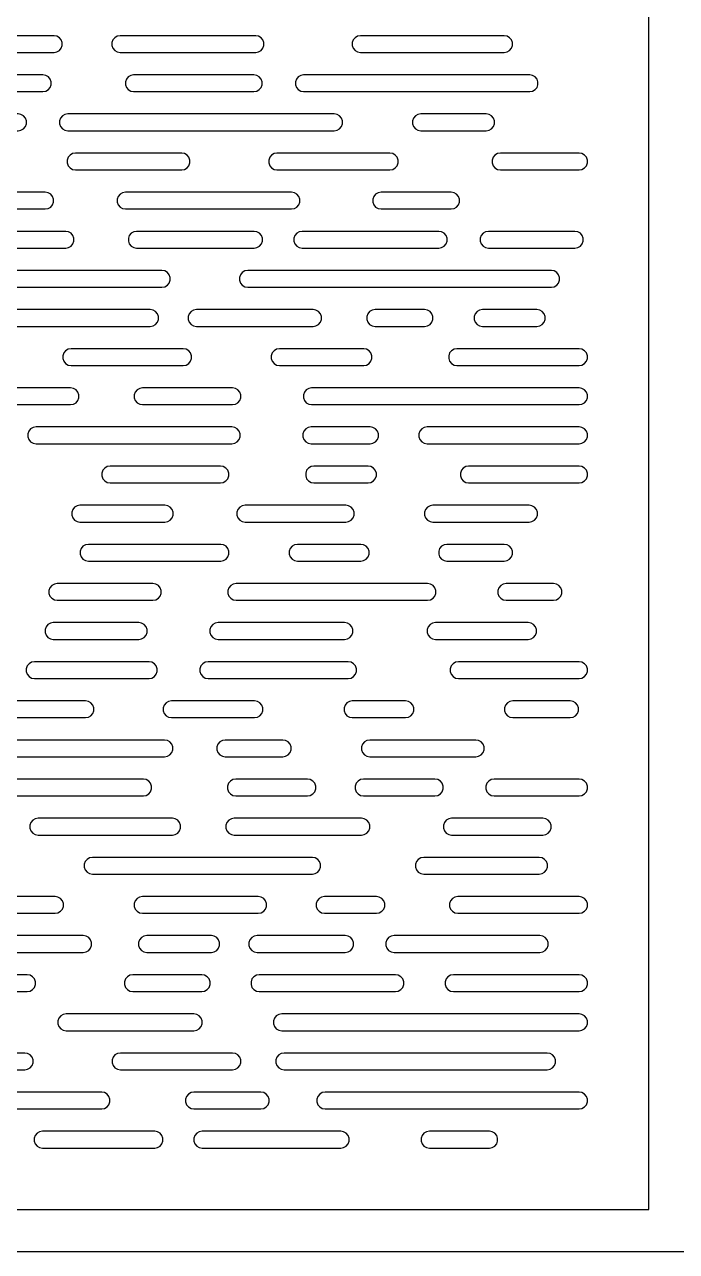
# Model space of a CAD drawing. Header units: millimetres. Extents: x 0 to 1525, y 0 to 1525.
# Drawn here: x 845.6 to 1078.8, y 0 to 439 of the extents above; entities that cross this region are included whole.
import ezdxf

# ---------------------------------------------------------------- set-up
doc = ezdxf.new("R2010")
doc.units = ezdxf.units.MM
doc.layers.add('CUT_INSIDE', color=5, linetype='Continuous')
doc.layers.add('CUT_OUTSIDE', color=1, linetype='Continuous')

msp = doc.modelspace()

# ---------------------------------------------------------------- linework, layer by layer
at = {"layer": 'CUT_INSIDE'}
for points in [[(856.16, 435), (829.55, 435), (828.52, 434.82), (827.62, 434.3), (826.95, 433.5), (826.6, 432.52), (826.6, 431.48), (826.95, 430.5), (827.62, 429.7), (828.52, 429.18), (829.55, 429), (856.16, 429), (857.18, 429.18), (858.08, 429.7), (858.75, 430.5), (859.11, 431.48), (859.11, 432.52), (858.75, 433.5), (858.08, 434.3), (857.18, 434.82), (856.16, 435)], [(928.3, 435), (879.78, 435), (878.75, 434.82), (877.85, 434.3), (877.18, 433.5), (876.82, 432.52), (876.82, 431.48), (877.18, 430.5), (877.85, 429.7), (878.75, 429.18), (879.78, 429), (928.3, 429), (929.33, 429.18), (930.23, 429.7), (930.9, 430.5), (931.26, 431.48), (931.26, 432.52), (930.9, 433.5), (930.23, 434.3), (929.33, 434.82), (928.3, 435)], [(1017.22, 435), (965.78, 435), (964.75, 434.82), (963.85, 434.3), (963.18, 433.5), (962.82, 432.52), (962.82, 431.48), (963.18, 430.5), (963.85, 429.7), (964.75, 429.18), (965.78, 429), (1017.22, 429), (1018.25, 429.18), (1019.15, 429.7), (1019.82, 430.5), (1020.18, 431.48), (1020.18, 432.52), (1019.82, 433.5), (1019.15, 434.3), (1018.25, 434.82), (1017.22, 435)], [(852.19, 421), (819.32, 421), (818.29, 420.82), (817.39, 420.3), (816.72, 419.5), (816.36, 418.52), (816.36, 417.48), (816.72, 416.5), (817.39, 415.7), (818.29, 415.18), (819.32, 415), (852.19, 415), (853.22, 415.18), (854.12, 415.7), (854.79, 416.5), (855.14, 417.48), (855.14, 418.52), (854.79, 419.5), (854.12, 420.3), (853.22, 420.82), (852.19, 421)], [(927.63, 421), (884.64, 421), (883.61, 420.82), (882.71, 420.3), (882.04, 419.5), (881.68, 418.52), (881.68, 417.48), (882.04, 416.5), (882.71, 415.7), (883.61, 415.18), (884.64, 415), (927.63, 415), (928.65, 415.18), (929.55, 415.7), (930.22, 416.5), (930.58, 417.48), (930.58, 418.52), (930.22, 419.5), (929.55, 420.3), (928.65, 420.82), (927.63, 421)], [(1026.34, 421), (945.45, 421), (944.43, 420.82), (943.52, 420.3), (942.85, 419.5), (942.5, 418.52), (942.5, 417.48), (942.85, 416.5), (943.52, 415.7), (944.43, 415.18), (945.45, 415), (1026.34, 415), (1027.36, 415.18), (1028.27, 415.7), (1028.94, 416.5), (1029.29, 417.48), (1029.29, 418.52), (1028.94, 419.5), (1028.27, 420.3), (1027.36, 420.82), (1026.34, 421)], [(843.3, 407), (798.12, 407), (797.09, 406.82), (796.19, 406.3), (795.52, 405.5), (795.17, 404.52), (795.17, 403.48), (795.52, 402.5), (796.19, 401.7), (797.09, 401.18), (798.12, 401), (843.3, 401), (844.33, 401.18), (845.23, 401.7), (845.9, 402.5), (846.26, 403.48), (846.26, 404.52), (845.9, 405.5), (845.23, 406.3), (844.33, 406.82), (843.3, 407)], [(956.39, 407), (861.09, 407), (860.06, 406.82), (859.16, 406.3), (858.49, 405.5), (858.13, 404.52), (858.13, 403.48), (858.49, 402.5), (859.16, 401.7), (860.06, 401.18), (861.09, 401), (956.39, 401), (957.41, 401.18), (958.31, 401.7), (958.98, 402.5), (959.34, 403.48), (959.34, 404.52), (958.98, 405.5), (958.31, 406.3), (957.41, 406.82), (956.39, 407)], [(1010.77, 407), (987.35, 407), (986.33, 406.82), (985.43, 406.3), (984.76, 405.5), (984.4, 404.52), (984.4, 403.48), (984.76, 402.5), (985.43, 401.7), (986.33, 401.18), (987.35, 401), (1010.77, 401), (1011.8, 401.18), (1012.7, 401.7), (1013.37, 402.5), (1013.73, 403.48), (1013.73, 404.52), (1013.37, 405.5), (1012.7, 406.3), (1011.8, 406.82), (1010.77, 407)], [(901.83, 393), (863.8, 393), (862.78, 392.82), (861.87, 392.3), (861.2, 391.5), (860.85, 390.52), (860.85, 389.48), (861.2, 388.5), (861.87, 387.7), (862.78, 387.18), (863.8, 387), (901.83, 387), (902.86, 387.18), (903.76, 387.7), (904.43, 388.5), (904.79, 389.48), (904.79, 390.52), (904.43, 391.5), (903.76, 392.3), (902.86, 392.82), (901.83, 393)], [(976.31, 393), (935.91, 393), (934.89, 392.82), (933.99, 392.3), (933.32, 391.5), (932.96, 390.52), (932.96, 389.48), (933.32, 388.5), (933.99, 387.7), (934.89, 387.18), (935.91, 387), (976.31, 387), (977.34, 387.18), (978.24, 387.7), (978.91, 388.5), (979.27, 389.48), (979.27, 390.52), (978.91, 391.5), (978.24, 392.3), (977.34, 392.82), (976.31, 393)], [(1044, 393), (1015.83, 393), (1014.8, 392.82), (1013.9, 392.3), (1013.23, 391.5), (1012.87, 390.52), (1012.87, 389.48), (1013.23, 388.5), (1013.9, 387.7), (1014.8, 387.18), (1015.83, 387), (1044, 387), (1045.03, 387.18), (1045.93, 387.7), (1046.6, 388.5), (1046.95, 389.48), (1046.95, 390.52), (1046.6, 391.5), (1045.93, 392.3), (1045.03, 392.82), (1044, 393)], [(853.03, 379), (831.93, 379), (830.9, 378.82), (830, 378.3), (829.33, 377.5), (828.97, 376.52), (828.97, 375.48), (829.33, 374.5), (830, 373.7), (830.9, 373.18), (831.93, 373), (853.03, 373), (854.05, 373.18), (854.96, 373.7), (855.63, 374.5), (855.98, 375.48), (855.98, 376.52), (855.63, 377.5), (854.96, 378.3), (854.05, 378.82), (853.03, 379)], [(941.1, 379), (881.7, 379), (880.68, 378.82), (879.77, 378.3), (879.1, 377.5), (878.75, 376.52), (878.75, 375.48), (879.1, 374.5), (879.77, 373.7), (880.68, 373.18), (881.7, 373), (941.1, 373), (942.13, 373.18), (943.03, 373.7), (943.7, 374.5), (944.06, 375.48), (944.06, 376.52), (943.7, 377.5), (943.03, 378.3), (942.13, 378.82), (941.1, 379)], [(998.25, 379), (973.13, 379), (972.11, 378.82), (971.2, 378.3), (970.53, 377.5), (970.18, 376.52), (970.18, 375.48), (970.53, 374.5), (971.2, 373.7), (972.11, 373.18), (973.13, 373), (998.25, 373), (999.28, 373.18), (1000.18, 373.7), (1000.85, 374.5), (1001.21, 375.48), (1001.21, 376.52), (1000.85, 377.5), (1000.18, 378.3), (999.28, 378.82), (998.25, 379)], [(860.33, 365), (770.38, 365), (769.35, 364.82), (768.45, 364.3), (767.78, 363.5), (767.42, 362.52), (767.42, 361.48), (767.78, 360.5), (768.45, 359.7), (769.35, 359.18), (770.38, 359), (860.33, 359), (861.36, 359.18), (862.26, 359.7), (862.93, 360.5), (863.29, 361.48), (863.29, 362.52), (862.93, 363.5), (862.26, 364.3), (861.36, 364.82), (860.33, 365)], [(927.73, 365), (885.69, 365), (884.67, 364.82), (883.76, 364.3), (883.09, 363.5), (882.74, 362.52), (882.74, 361.48), (883.09, 360.5), (883.76, 359.7), (884.67, 359.18), (885.69, 359), (927.73, 359), (928.76, 359.18), (929.66, 359.7), (930.33, 360.5), (930.69, 361.48), (930.69, 362.52), (930.33, 363.5), (929.66, 364.3), (928.76, 364.82), (927.73, 365)], [(993.81, 365), (944.94, 365), (943.91, 364.82), (943.01, 364.3), (942.34, 363.5), (941.98, 362.52), (941.98, 361.48), (942.34, 360.5), (943.01, 359.7), (943.91, 359.18), (944.94, 359), (993.81, 359), (994.83, 359.18), (995.73, 359.7), (996.4, 360.5), (996.76, 361.48), (996.76, 362.52), (996.4, 363.5), (995.73, 364.3), (994.83, 364.82), (993.81, 365)], [(1042.52, 365), (1011.57, 365), (1010.54, 364.82), (1009.64, 364.3), (1008.97, 363.5), (1008.62, 362.52), (1008.62, 361.48), (1008.97, 360.5), (1009.64, 359.7), (1010.54, 359.18), (1011.57, 359), (1042.52, 359), (1043.54, 359.18), (1044.45, 359.7), (1045.11, 360.5), (1045.47, 361.48), (1045.47, 362.52), (1045.11, 363.5), (1044.45, 364.3), (1043.54, 364.82), (1042.52, 365)], [(894.77, 351), (830.21, 351), (829.19, 350.82), (828.28, 350.3), (827.61, 349.5), (827.26, 348.52), (827.26, 347.48), (827.61, 346.5), (828.28, 345.7), (829.19, 345.18), (830.21, 345), (894.77, 345), (895.8, 345.18), (896.7, 345.7), (897.37, 346.5), (897.73, 347.48), (897.73, 348.52), (897.37, 349.5), (896.7, 350.3), (895.8, 350.82), (894.77, 351)], [(1034.08, 351), (925.44, 351), (924.42, 350.82), (923.51, 350.3), (922.84, 349.5), (922.49, 348.52), (922.49, 347.48), (922.84, 346.5), (923.51, 345.7), (924.42, 345.18), (925.44, 345), (1034.08, 345), (1035.1, 345.18), (1036.01, 345.7), (1036.68, 346.5), (1037.03, 347.48), (1037.03, 348.52), (1036.68, 349.5), (1036.01, 350.3), (1035.1, 350.82), (1034.08, 351)], [(890.58, 337), (840.47, 337), (839.45, 336.82), (838.55, 336.3), (837.88, 335.5), (837.52, 334.52), (837.52, 333.48), (837.88, 332.5), (838.55, 331.7), (839.45, 331.18), (840.47, 331), (890.58, 331), (891.61, 331.18), (892.51, 331.7), (893.18, 332.5), (893.54, 333.48), (893.54, 334.52), (893.18, 335.5), (892.51, 336.3), (891.61, 336.82), (890.58, 337)], [(948.84, 337), (907.13, 337), (906.1, 336.82), (905.2, 336.3), (904.53, 335.5), (904.17, 334.52), (904.17, 333.48), (904.53, 332.5), (905.2, 331.7), (906.1, 331.18), (907.13, 331), (948.84, 331), (949.86, 331.18), (950.77, 331.7), (951.44, 332.5), (951.79, 333.48), (951.79, 334.52), (951.44, 335.5), (950.77, 336.3), (949.86, 336.82), (948.84, 337)], [(988.75, 337), (971, 337), (969.97, 336.82), (969.07, 336.3), (968.4, 335.5), (968.04, 334.52), (968.04, 333.48), (968.4, 332.5), (969.07, 331.7), (969.97, 331.18), (971, 331), (988.75, 331), (989.78, 331.18), (990.68, 331.7), (991.35, 332.5), (991.71, 333.48), (991.71, 334.52), (991.35, 335.5), (990.68, 336.3), (989.78, 336.82), (988.75, 337)], [(1028.87, 337), (1009.44, 337), (1008.42, 336.82), (1007.52, 336.3), (1006.85, 335.5), (1006.49, 334.52), (1006.49, 333.48), (1006.85, 332.5), (1007.52, 331.7), (1008.42, 331.18), (1009.44, 331), (1028.87, 331), (1029.9, 331.18), (1030.8, 331.7), (1031.47, 332.5), (1031.82, 333.48), (1031.82, 334.52), (1031.47, 335.5), (1030.8, 336.3), (1029.9, 336.82), (1028.87, 337)], [(902.41, 323), (862.23, 323), (861.21, 322.82), (860.3, 322.3), (859.64, 321.5), (859.28, 320.52), (859.28, 319.48), (859.64, 318.5), (860.3, 317.7), (861.21, 317.18), (862.23, 317), (902.41, 317), (903.44, 317.18), (904.34, 317.7), (905.01, 318.5), (905.37, 319.48), (905.37, 320.52), (905.01, 321.5), (904.34, 322.3), (903.44, 322.82), (902.41, 323)], [(966.95, 323), (936.83, 323), (935.8, 322.82), (934.9, 322.3), (934.23, 321.5), (933.87, 320.52), (933.87, 319.48), (934.23, 318.5), (934.9, 317.7), (935.8, 317.18), (936.83, 317), (966.95, 317), (967.97, 317.18), (968.87, 317.7), (969.54, 318.5), (969.9, 319.48), (969.9, 320.52), (969.54, 321.5), (968.87, 322.3), (967.97, 322.82), (966.95, 323)], [(1044, 323), (1000.29, 323), (999.26, 322.82), (998.36, 322.3), (997.69, 321.5), (997.34, 320.52), (997.34, 319.48), (997.69, 318.5), (998.36, 317.7), (999.26, 317.18), (1000.29, 317), (1044, 317), (1045.03, 317.18), (1045.93, 317.7), (1046.6, 318.5), (1046.95, 319.48), (1046.95, 320.52), (1046.6, 321.5), (1045.93, 322.3), (1045.03, 322.82), (1044, 323)], [(862.1, 309), (820.37, 309), (819.35, 308.82), (818.45, 308.3), (817.78, 307.5), (817.42, 306.52), (817.42, 305.48), (817.78, 304.5), (818.45, 303.7), (819.35, 303.18), (820.37, 303), (862.1, 303), (863.13, 303.18), (864.03, 303.7), (864.7, 304.5), (865.06, 305.48), (865.06, 306.52), (864.7, 307.5), (864.03, 308.3), (863.13, 308.82), (862.1, 309)], [(920.01, 309), (887.83, 309), (886.8, 308.82), (885.9, 308.3), (885.23, 307.5), (884.88, 306.52), (884.88, 305.48), (885.23, 304.5), (885.9, 303.7), (886.8, 303.18), (887.83, 303), (920.01, 303), (921.03, 303.18), (921.94, 303.7), (922.61, 304.5), (922.96, 305.48), (922.96, 306.52), (922.61, 307.5), (921.94, 308.3), (921.03, 308.82), (920.01, 309)], [(1044, 309), (948.31, 309), (947.28, 308.82), (946.38, 308.3), (945.71, 307.5), (945.35, 306.52), (945.35, 305.48), (945.71, 304.5), (946.38, 303.7), (947.28, 303.18), (948.31, 303), (1044, 303), (1045.03, 303.18), (1045.93, 303.7), (1046.6, 304.5), (1046.95, 305.48), (1046.95, 306.52), (1046.6, 307.5), (1045.93, 308.3), (1045.03, 308.82), (1044, 309)], [(919.77, 295), (849.71, 295), (848.68, 294.82), (847.78, 294.3), (847.11, 293.5), (846.75, 292.52), (846.75, 291.48), (847.11, 290.5), (847.78, 289.7), (848.68, 289.18), (849.71, 289), (919.77, 289), (920.8, 289.18), (921.7, 289.7), (922.37, 290.5), (922.72, 291.48), (922.72, 292.52), (922.37, 293.5), (921.7, 294.3), (920.8, 294.82), (919.77, 295)], [(969.23, 295), (948.12, 295), (947.1, 294.82), (946.2, 294.3), (945.53, 293.5), (945.17, 292.52), (945.17, 291.48), (945.53, 290.5), (946.2, 289.7), (947.1, 289.18), (948.12, 289), (969.23, 289), (970.25, 289.18), (971.15, 289.7), (971.82, 290.5), (972.18, 291.48), (972.18, 292.52), (971.82, 293.5), (971.15, 294.3), (970.25, 294.82), (969.23, 295)], [(1044, 295), (989.65, 295), (988.63, 294.82), (987.73, 294.3), (987.06, 293.5), (986.7, 292.52), (986.7, 291.48), (987.06, 290.5), (987.73, 289.7), (988.63, 289.18), (989.65, 289), (1044, 289), (1045.03, 289.18), (1045.93, 289.7), (1046.6, 290.5), (1046.95, 291.48), (1046.95, 292.52), (1046.6, 293.5), (1045.93, 294.3), (1045.03, 294.82), (1044, 295)], [(915.69, 281), (876.24, 281), (875.21, 280.82), (874.31, 280.3), (873.64, 279.5), (873.28, 278.52), (873.28, 277.48), (873.64, 276.5), (874.31, 275.7), (875.21, 275.18), (876.24, 275), (915.69, 275), (916.72, 275.18), (917.62, 275.7), (918.29, 276.5), (918.65, 277.48), (918.65, 278.52), (918.29, 279.5), (917.62, 280.3), (916.72, 280.82), (915.69, 281)], [(968.51, 281), (949.13, 281), (948.1, 280.82), (947.2, 280.3), (946.53, 279.5), (946.18, 278.52), (946.18, 277.48), (946.53, 276.5), (947.2, 275.7), (948.1, 275.18), (949.13, 275), (968.51, 275), (969.53, 275.18), (970.43, 275.7), (971.1, 276.5), (971.46, 277.48), (971.46, 278.52), (971.1, 279.5), (970.43, 280.3), (969.53, 280.82), (968.51, 281)], [(1044, 281), (1004.48, 281), (1003.45, 280.82), (1002.55, 280.3), (1001.88, 279.5), (1001.52, 278.52), (1001.52, 277.48), (1001.88, 276.5), (1002.55, 275.7), (1003.45, 275.18), (1004.48, 275), (1044, 275), (1045.03, 275.18), (1045.93, 275.7), (1046.6, 276.5), (1046.95, 277.48), (1046.95, 278.52), (1046.6, 279.5), (1045.93, 280.3), (1045.03, 280.82), (1044, 281)], [(895.81, 267), (865.42, 267), (864.4, 266.82), (863.5, 266.3), (862.83, 265.5), (862.47, 264.52), (862.47, 263.48), (862.83, 262.5), (863.5, 261.7), (864.4, 261.18), (865.42, 261), (895.81, 261), (896.84, 261.18), (897.74, 261.7), (898.41, 262.5), (898.77, 263.48), (898.77, 264.52), (898.41, 265.5), (897.74, 266.3), (896.84, 266.82), (895.81, 267)], [(960.53, 267), (924.52, 267), (923.49, 266.82), (922.59, 266.3), (921.92, 265.5), (921.56, 264.52), (921.56, 263.48), (921.92, 262.5), (922.59, 261.7), (923.49, 261.18), (924.52, 261), (960.53, 261), (961.56, 261.18), (962.46, 261.7), (963.13, 262.5), (963.49, 263.48), (963.49, 264.52), (963.13, 265.5), (962.46, 266.3), (961.56, 266.82), (960.53, 267)], [(1026.12, 267), (991.68, 267), (990.66, 266.82), (989.76, 266.3), (989.09, 265.5), (988.73, 264.52), (988.73, 263.48), (989.09, 262.5), (989.76, 261.7), (990.66, 261.18), (991.68, 261), (1026.12, 261), (1027.14, 261.18), (1028.04, 261.7), (1028.71, 262.5), (1029.07, 263.48), (1029.07, 264.52), (1028.71, 265.5), (1028.04, 266.3), (1027.14, 266.82), (1026.12, 267)], [(915.78, 253), (868.44, 253), (867.42, 252.82), (866.51, 252.3), (865.84, 251.5), (865.49, 250.52), (865.49, 249.48), (865.84, 248.5), (866.51, 247.7), (867.42, 247.18), (868.44, 247), (915.78, 247), (916.81, 247.18), (917.71, 247.7), (918.38, 248.5), (918.74, 249.48), (918.74, 250.52), (918.38, 251.5), (917.71, 252.3), (916.81, 252.82), (915.78, 253)], [(965.88, 253), (943.22, 253), (942.19, 252.82), (941.29, 252.3), (940.62, 251.5), (940.26, 250.52), (940.26, 249.48), (940.62, 248.5), (941.29, 247.7), (942.19, 247.18), (943.22, 247), (965.88, 247), (966.91, 247.18), (967.81, 247.7), (968.48, 248.5), (968.84, 249.48), (968.84, 250.52), (968.48, 251.5), (967.81, 252.3), (966.91, 252.82), (965.88, 253)], [(1017.22, 253), (996.71, 253), (995.68, 252.82), (994.78, 252.3), (994.11, 251.5), (993.76, 250.52), (993.76, 249.48), (994.11, 248.5), (994.78, 247.7), (995.68, 247.18), (996.71, 247), (1017.22, 247), (1018.24, 247.18), (1019.14, 247.7), (1019.81, 248.5), (1020.17, 249.48), (1020.17, 250.52), (1019.81, 251.5), (1019.14, 252.3), (1018.24, 252.82), (1017.22, 253)], [(891.54, 239), (857.3, 239), (856.27, 238.82), (855.37, 238.3), (854.7, 237.5), (854.34, 236.52), (854.34, 235.48), (854.7, 234.5), (855.37, 233.7), (856.27, 233.18), (857.3, 233), (891.54, 233), (892.57, 233.18), (893.47, 233.7), (894.14, 234.5), (894.5, 235.48), (894.5, 236.52), (894.14, 237.5), (893.47, 238.3), (892.57, 238.82), (891.54, 239)], [(989.81, 239), (921.29, 239), (920.27, 238.82), (919.36, 238.3), (918.7, 237.5), (918.34, 236.52), (918.34, 235.48), (918.7, 234.5), (919.36, 233.7), (920.27, 233.18), (921.29, 233), (989.81, 233), (990.84, 233.18), (991.74, 233.7), (992.41, 234.5), (992.77, 235.48), (992.77, 236.52), (992.41, 237.5), (991.74, 238.3), (990.84, 238.82), (989.81, 239)], [(1034.85, 239), (1017.89, 239), (1016.86, 238.82), (1015.96, 238.3), (1015.29, 237.5), (1014.93, 236.52), (1014.93, 235.48), (1015.29, 234.5), (1015.96, 233.7), (1016.86, 233.18), (1017.89, 233), (1034.85, 233), (1035.88, 233.18), (1036.78, 233.7), (1037.45, 234.5), (1037.81, 235.48), (1037.81, 236.52), (1037.45, 237.5), (1036.78, 238.3), (1035.88, 238.82), (1034.85, 239)], [(886.46, 225), (855.89, 225), (854.87, 224.82), (853.97, 224.3), (853.3, 223.5), (852.94, 222.52), (852.94, 221.48), (853.3, 220.5), (853.97, 219.7), (854.87, 219.18), (855.89, 219), (886.46, 219), (887.49, 219.18), (888.39, 219.7), (889.06, 220.5), (889.42, 221.48), (889.42, 222.52), (889.06, 223.5), (888.39, 224.3), (887.49, 224.82), (886.46, 225)], [(960.09, 225), (914.86, 225), (913.83, 224.82), (912.93, 224.3), (912.26, 223.5), (911.91, 222.52), (911.91, 221.48), (912.26, 220.5), (912.93, 219.7), (913.83, 219.18), (914.86, 219), (960.09, 219), (961.12, 219.18), (962.02, 219.7), (962.69, 220.5), (963.05, 221.48), (963.05, 222.52), (962.69, 223.5), (962.02, 224.3), (961.12, 224.82), (960.09, 225)], [(1025.78, 225), (992.64, 225), (991.61, 224.82), (990.71, 224.3), (990.04, 223.5), (989.68, 222.52), (989.68, 221.48), (990.04, 220.5), (990.71, 219.7), (991.61, 219.18), (992.64, 219), (1025.78, 219), (1026.8, 219.18), (1027.71, 219.7), (1028.38, 220.5), (1028.73, 221.48), (1028.73, 222.52), (1028.38, 223.5), (1027.71, 224.3), (1026.8, 224.82), (1025.78, 225)], [(890.15, 211), (849.17, 211), (848.15, 210.82), (847.24, 210.3), (846.57, 209.5), (846.22, 208.52), (846.22, 207.48), (846.57, 206.5), (847.24, 205.7), (848.15, 205.18), (849.17, 205), (890.15, 205), (891.17, 205.18), (892.07, 205.7), (892.74, 206.5), (893.1, 207.48), (893.1, 208.52), (892.74, 209.5), (892.07, 210.3), (891.17, 210.82), (890.15, 211)], [(961.39, 211), (911.26, 211), (910.24, 210.82), (909.34, 210.3), (908.67, 209.5), (908.31, 208.52), (908.31, 207.48), (908.67, 206.5), (909.34, 205.7), (910.24, 205.18), (911.26, 205), (961.39, 205), (962.41, 205.18), (963.31, 205.7), (963.98, 206.5), (964.34, 207.48), (964.34, 208.52), (963.98, 209.5), (963.31, 210.3), (962.41, 210.82), (961.39, 211)], [(1044, 211), (1000.84, 211), (999.82, 210.82), (998.91, 210.3), (998.24, 209.5), (997.89, 208.52), (997.89, 207.48), (998.24, 206.5), (998.91, 205.7), (999.82, 205.18), (1000.84, 205), (1044, 205), (1045.03, 205.18), (1045.93, 205.7), (1046.6, 206.5), (1046.95, 207.48), (1046.95, 208.52), (1046.6, 209.5), (1045.93, 210.3), (1045.03, 210.82), (1044, 211)], [(867.43, 197), (833.32, 197), (832.29, 196.82), (831.39, 196.3), (830.72, 195.5), (830.36, 194.52), (830.36, 193.48), (830.72, 192.5), (831.39, 191.7), (832.29, 191.18), (833.32, 191), (867.43, 191), (868.45, 191.18), (869.35, 191.7), (870.02, 192.5), (870.38, 193.48), (870.38, 194.52), (870.02, 195.5), (869.35, 196.3), (868.45, 196.82), (867.43, 197)], [(927.87, 197), (898.17, 197), (897.15, 196.82), (896.24, 196.3), (895.57, 195.5), (895.22, 194.52), (895.22, 193.48), (895.57, 192.5), (896.24, 191.7), (897.15, 191.18), (898.17, 191), (927.87, 191), (928.89, 191.18), (929.8, 191.7), (930.47, 192.5), (930.82, 193.48), (930.82, 194.52), (930.47, 195.5), (929.8, 196.3), (928.89, 196.82), (927.87, 197)], [(981.91, 197), (962.87, 197), (961.85, 196.82), (960.95, 196.3), (960.28, 195.5), (959.92, 194.52), (959.92, 193.48), (960.28, 192.5), (960.95, 191.7), (961.85, 191.18), (962.87, 191), (981.91, 191), (982.93, 191.18), (983.84, 191.7), (984.51, 192.5), (984.86, 193.48), (984.86, 194.52), (984.51, 195.5), (983.84, 196.3), (982.93, 196.82), (981.91, 197)], [(1040.81, 197), (1020.29, 197), (1019.26, 196.82), (1018.36, 196.3), (1017.69, 195.5), (1017.34, 194.52), (1017.34, 193.48), (1017.69, 192.5), (1018.36, 191.7), (1019.26, 191.18), (1020.29, 191), (1040.81, 191), (1041.84, 191.18), (1042.74, 191.7), (1043.41, 192.5), (1043.77, 193.48), (1043.77, 194.52), (1043.41, 195.5), (1042.74, 196.3), (1041.84, 196.82), (1040.81, 197)], [(895.7, 183), (798.39, 183), (797.37, 182.82), (796.46, 182.3), (795.8, 181.5), (795.44, 180.52), (795.44, 179.48), (795.8, 178.5), (796.46, 177.7), (797.37, 177.18), (798.39, 177), (895.7, 177), (896.73, 177.18), (897.63, 177.7), (898.3, 178.5), (898.66, 179.48), (898.66, 180.52), (898.3, 181.5), (897.63, 182.3), (896.73, 182.82), (895.7, 183)], [(938, 183), (917.4, 183), (916.37, 182.82), (915.47, 182.3), (914.8, 181.5), (914.44, 180.52), (914.44, 179.48), (914.8, 178.5), (915.47, 177.7), (916.37, 177.18), (917.4, 177), (938, 177), (939.02, 177.18), (939.93, 177.7), (940.6, 178.5), (940.95, 179.48), (940.95, 180.52), (940.6, 181.5), (939.93, 182.3), (939.02, 182.82), (938, 183)], [(1007.02, 183), (969.1, 183), (968.07, 182.82), (967.17, 182.3), (966.5, 181.5), (966.14, 180.52), (966.14, 179.48), (966.5, 178.5), (967.17, 177.7), (968.07, 177.18), (969.1, 177), (1007.02, 177), (1008.05, 177.18), (1008.95, 177.7), (1009.62, 178.5), (1009.98, 179.48), (1009.98, 180.52), (1009.62, 181.5), (1008.95, 182.3), (1008.05, 182.82), (1007.02, 183)], [(888.11, 169), (842.57, 169), (841.55, 168.82), (840.64, 168.3), (839.97, 167.5), (839.62, 166.52), (839.62, 165.48), (839.97, 164.5), (840.64, 163.7), (841.55, 163.18), (842.57, 163), (888.11, 163), (889.13, 163.18), (890.04, 163.7), (890.71, 164.5), (891.06, 165.48), (891.06, 166.52), (890.71, 167.5), (890.04, 168.3), (889.13, 168.82), (888.11, 169)], [(946.81, 169), (921.18, 169), (920.15, 168.82), (919.25, 168.3), (918.58, 167.5), (918.22, 166.52), (918.22, 165.48), (918.58, 164.5), (919.25, 163.7), (920.15, 163.18), (921.18, 163), (946.81, 163), (947.83, 163.18), (948.74, 163.7), (949.41, 164.5), (949.76, 165.48), (949.76, 166.52), (949.41, 167.5), (948.74, 168.3), (947.83, 168.82), (946.81, 169)], [(992.44, 169), (966.87, 169), (965.84, 168.82), (964.94, 168.3), (964.27, 167.5), (963.91, 166.52), (963.91, 165.48), (964.27, 164.5), (964.94, 163.7), (965.84, 163.18), (966.87, 163), (992.44, 163), (993.47, 163.18), (994.37, 163.7), (995.04, 164.5), (995.4, 165.48), (995.4, 166.52), (995.04, 167.5), (994.37, 168.3), (993.47, 168.82), (992.44, 169)], [(1044, 169), (1013.58, 169), (1012.56, 168.82), (1011.65, 168.3), (1010.98, 167.5), (1010.63, 166.52), (1010.63, 165.48), (1010.98, 164.5), (1011.65, 163.7), (1012.56, 163.18), (1013.58, 163), (1044, 163), (1045.03, 163.18), (1045.93, 163.7), (1046.6, 164.5), (1046.95, 165.48), (1046.95, 166.52), (1046.6, 167.5), (1045.93, 168.3), (1045.03, 168.82), (1044, 169)], [(898.48, 155), (850.45, 155), (849.43, 154.82), (848.52, 154.3), (847.85, 153.5), (847.5, 152.52), (847.5, 151.48), (847.85, 150.5), (848.52, 149.7), (849.43, 149.18), (850.45, 149), (898.48, 149), (899.51, 149.18), (900.41, 149.7), (901.08, 150.5), (901.44, 151.48), (901.44, 152.52), (901.08, 153.5), (900.41, 154.3), (899.51, 154.82), (898.48, 155)], [(966.13, 155), (920.62, 155), (919.6, 154.82), (918.7, 154.3), (918.03, 153.5), (917.67, 152.52), (917.67, 151.48), (918.03, 150.5), (918.7, 149.7), (919.6, 149.18), (920.62, 149), (966.13, 149), (967.15, 149.18), (968.05, 149.7), (968.72, 150.5), (969.08, 151.48), (969.08, 152.52), (968.72, 153.5), (968.05, 154.3), (967.15, 154.82), (966.13, 155)], [(1031.02, 155), (998.4, 155), (997.37, 154.82), (996.47, 154.3), (995.8, 153.5), (995.45, 152.52), (995.45, 151.48), (995.8, 150.5), (996.47, 149.7), (997.37, 149.18), (998.4, 149), (1031.02, 149), (1032.05, 149.18), (1032.95, 149.7), (1033.62, 150.5), (1033.98, 151.48), (1033.98, 152.52), (1033.62, 153.5), (1032.95, 154.3), (1032.05, 154.82), (1031.02, 155)], [(948.57, 141), (869.91, 141), (868.88, 140.82), (867.98, 140.3), (867.31, 139.5), (866.95, 138.52), (866.95, 137.48), (867.31, 136.5), (867.98, 135.7), (868.88, 135.18), (869.91, 135), (948.57, 135), (949.59, 135.18), (950.5, 135.7), (951.17, 136.5), (951.52, 137.48), (951.52, 138.52), (951.17, 139.5), (950.5, 140.3), (949.59, 140.82), (948.57, 141)], [(1029.75, 141), (988.41, 141), (987.38, 140.82), (986.48, 140.3), (985.81, 139.5), (985.45, 138.52), (985.45, 137.48), (985.81, 136.5), (986.48, 135.7), (987.38, 135.18), (988.41, 135), (1029.75, 135), (1030.77, 135.18), (1031.68, 135.7), (1032.35, 136.5), (1032.7, 137.48), (1032.7, 138.52), (1032.35, 139.5), (1031.68, 140.3), (1030.77, 140.82), (1029.75, 141)], [(856.54, 127), (839.8, 127), (838.78, 126.82), (837.87, 126.3), (837.2, 125.5), (836.85, 124.52), (836.85, 123.48), (837.2, 122.5), (837.87, 121.7), (838.78, 121.18), (839.8, 121), (856.54, 121), (857.57, 121.18), (858.47, 121.7), (859.14, 122.5), (859.5, 123.48), (859.5, 124.52), (859.14, 125.5), (858.47, 126.3), (857.57, 126.82), (856.54, 127)], [(929.23, 127), (887.81, 127), (886.78, 126.82), (885.88, 126.3), (885.21, 125.5), (884.86, 124.52), (884.86, 123.48), (885.21, 122.5), (885.88, 121.7), (886.78, 121.18), (887.81, 121), (929.23, 121), (930.26, 121.18), (931.16, 121.7), (931.83, 122.5), (932.19, 123.48), (932.19, 124.52), (931.83, 125.5), (931.16, 126.3), (930.26, 126.82), (929.23, 127)], [(971.5, 127), (952.88, 127), (951.86, 126.82), (950.96, 126.3), (950.29, 125.5), (949.93, 124.52), (949.93, 123.48), (950.29, 122.5), (950.96, 121.7), (951.86, 121.18), (952.88, 121), (971.5, 121), (972.53, 121.18), (973.43, 121.7), (974.1, 122.5), (974.46, 123.48), (974.46, 124.52), (974.1, 125.5), (973.43, 126.3), (972.53, 126.82), (971.5, 127)], [(1044, 127), (1000.61, 127), (999.58, 126.82), (998.68, 126.3), (998.01, 125.5), (997.66, 124.52), (997.66, 123.48), (998.01, 122.5), (998.68, 121.7), (999.58, 121.18), (1000.61, 121), (1044, 121), (1045.03, 121.18), (1045.93, 121.7), (1046.6, 122.5), (1046.95, 123.48), (1046.95, 124.52), (1046.6, 125.5), (1045.93, 126.3), (1045.03, 126.82), (1044, 127)], [(866.62, 113), (829.24, 113), (828.21, 112.82), (827.31, 112.3), (826.64, 111.5), (826.29, 110.52), (826.29, 109.48), (826.64, 108.5), (827.31, 107.7), (828.21, 107.18), (829.24, 107), (866.62, 107), (867.64, 107.18), (868.55, 107.7), (869.22, 108.5), (869.57, 109.48), (869.57, 110.52), (869.22, 111.5), (868.55, 112.3), (867.64, 112.82), (866.62, 113)], [(912.44, 113), (889.34, 113), (888.32, 112.82), (887.41, 112.3), (886.74, 111.5), (886.39, 110.52), (886.39, 109.48), (886.74, 108.5), (887.41, 107.7), (888.32, 107.18), (889.34, 107), (912.44, 107), (913.47, 107.18), (914.37, 107.7), (915.04, 108.5), (915.4, 109.48), (915.4, 110.52), (915.04, 111.5), (914.37, 112.3), (913.47, 112.82), (912.44, 113)], [(960.35, 113), (928.84, 113), (927.81, 112.82), (926.91, 112.3), (926.24, 111.5), (925.88, 110.52), (925.88, 109.48), (926.24, 108.5), (926.91, 107.7), (927.81, 107.18), (928.84, 107), (960.35, 107), (961.38, 107.18), (962.28, 107.7), (962.95, 108.5), (963.3, 109.48), (963.3, 110.52), (962.95, 111.5), (962.28, 112.3), (961.38, 112.82), (960.35, 113)], [(1029.94, 113), (977.8, 113), (976.77, 112.82), (975.87, 112.3), (975.2, 111.5), (974.85, 110.52), (974.85, 109.48), (975.2, 108.5), (975.87, 107.7), (976.77, 107.18), (977.8, 107), (1029.94, 107), (1030.97, 107.18), (1031.87, 107.7), (1032.54, 108.5), (1032.9, 109.48), (1032.9, 110.52), (1032.54, 111.5), (1031.87, 112.3), (1030.97, 112.82), (1029.94, 113)], [(846.53, 99), (815.42, 99), (814.4, 98.82), (813.5, 98.3), (812.83, 97.5), (812.47, 96.52), (812.47, 95.48), (812.83, 94.5), (813.5, 93.7), (814.4, 93.18), (815.42, 93), (846.53, 93), (847.56, 93.18), (848.46, 93.7), (849.13, 94.5), (849.48, 95.48), (849.48, 96.52), (849.13, 97.5), (848.46, 98.3), (847.56, 98.82), (846.53, 99)], [(909.01, 99), (884.33, 99), (883.31, 98.82), (882.4, 98.3), (881.73, 97.5), (881.38, 96.52), (881.38, 95.48), (881.73, 94.5), (882.4, 93.7), (883.31, 93.18), (884.33, 93), (909.01, 93), (910.04, 93.18), (910.94, 93.7), (911.61, 94.5), (911.97, 95.48), (911.97, 96.52), (911.61, 97.5), (910.94, 98.3), (910.04, 98.82), (909.01, 99)], [(978.3, 99), (929.57, 99), (928.54, 98.82), (927.64, 98.3), (926.97, 97.5), (926.62, 96.52), (926.62, 95.48), (926.97, 94.5), (927.64, 93.7), (928.54, 93.18), (929.57, 93), (978.3, 93), (979.32, 93.18), (980.22, 93.7), (980.89, 94.5), (981.25, 95.48), (981.25, 96.52), (980.89, 97.5), (980.22, 98.3), (979.32, 98.82), (978.3, 99)], [(1044, 99), (999.01, 99), (997.99, 98.82), (997.09, 98.3), (996.42, 97.5), (996.06, 96.52), (996.06, 95.48), (996.42, 94.5), (997.09, 93.7), (997.99, 93.18), (999.01, 93), (1044, 93), (1045.03, 93.18), (1045.93, 93.7), (1046.6, 94.5), (1046.95, 95.48), (1046.95, 96.52), (1046.6, 97.5), (1045.93, 98.3), (1045.03, 98.82), (1044, 99)], [(906.2, 85), (860.47, 85), (859.44, 84.82), (858.54, 84.3), (857.87, 83.5), (857.51, 82.52), (857.51, 81.48), (857.87, 80.5), (858.54, 79.7), (859.44, 79.18), (860.47, 79), (906.2, 79), (907.22, 79.18), (908.13, 79.7), (908.8, 80.5), (909.15, 81.48), (909.15, 82.52), (908.8, 83.5), (908.13, 84.3), (907.22, 84.82), (906.2, 85)], [(1044, 85), (937.6, 85), (936.58, 84.82), (935.67, 84.3), (935, 83.5), (934.65, 82.52), (934.65, 81.48), (935, 80.5), (935.67, 79.7), (936.58, 79.18), (937.6, 79), (1044, 79), (1045.03, 79.18), (1045.93, 79.7), (1046.6, 80.5), (1046.95, 81.48), (1046.95, 82.52), (1046.6, 83.5), (1045.93, 84.3), (1045.03, 84.82), (1044, 85)], [(845.69, 71), (796.14, 71), (795.12, 70.82), (794.21, 70.3), (793.54, 69.5), (793.19, 68.52), (793.19, 67.48), (793.54, 66.5), (794.21, 65.7), (795.12, 65.18), (796.14, 65), (845.69, 65), (846.72, 65.18), (847.62, 65.7), (848.29, 66.5), (848.65, 67.48), (848.65, 68.52), (848.29, 69.5), (847.62, 70.3), (846.72, 70.82), (845.69, 71)], [(920.03, 71), (879.88, 71), (878.86, 70.82), (877.96, 70.3), (877.29, 69.5), (876.93, 68.52), (876.93, 67.48), (877.29, 66.5), (877.96, 65.7), (878.86, 65.18), (879.88, 65), (920.03, 65), (921.06, 65.18), (921.96, 65.7), (922.63, 66.5), (922.98, 67.48), (922.98, 68.52), (922.63, 69.5), (921.96, 70.3), (921.06, 70.82), (920.03, 71)], [(1032.56, 71), (938.46, 71), (937.43, 70.82), (936.53, 70.3), (935.86, 69.5), (935.5, 68.52), (935.5, 67.48), (935.86, 66.5), (936.53, 65.7), (937.43, 65.18), (938.46, 65), (1032.56, 65), (1033.59, 65.18), (1034.49, 65.7), (1035.16, 66.5), (1035.52, 67.48), (1035.52, 68.52), (1035.16, 69.5), (1034.49, 70.3), (1033.59, 70.82), (1032.56, 71)], [(873.2, 57), (827.96, 57), (826.93, 56.82), (826.03, 56.3), (825.36, 55.5), (825, 54.52), (825, 53.48), (825.36, 52.5), (826.03, 51.7), (826.93, 51.18), (827.96, 51), (873.2, 51), (874.22, 51.18), (875.13, 51.7), (875.79, 52.5), (876.15, 53.48), (876.15, 54.52), (875.79, 55.5), (875.13, 56.3), (874.22, 56.82), (873.2, 57)], [(930.18, 57), (906.18, 57), (905.16, 56.82), (904.26, 56.3), (903.59, 55.5), (903.23, 54.52), (903.23, 53.48), (903.59, 52.5), (904.26, 51.7), (905.16, 51.18), (906.18, 51), (930.18, 51), (931.2, 51.18), (932.1, 51.7), (932.77, 52.5), (933.13, 53.48), (933.13, 54.52), (932.77, 55.5), (932.1, 56.3), (931.2, 56.82), (930.18, 57)], [(1044, 57), (953.11, 57), (952.09, 56.82), (951.19, 56.3), (950.52, 55.5), (950.16, 54.52), (950.16, 53.48), (950.52, 52.5), (951.19, 51.7), (952.09, 51.18), (953.11, 51), (1044, 51), (1045.03, 51.18), (1045.93, 51.7), (1046.6, 52.5), (1046.95, 53.48), (1046.95, 54.52), (1046.6, 55.5), (1045.93, 56.3), (1045.03, 56.82), (1044, 57)], [(892.16, 43), (852.02, 43), (851, 42.82), (850.1, 42.3), (849.43, 41.5), (849.07, 40.52), (849.07, 39.48), (849.43, 38.5), (850.1, 37.7), (851, 37.18), (852.02, 37), (892.16, 37), (893.18, 37.18), (894.08, 37.7), (894.75, 38.5), (895.11, 39.48), (895.11, 40.52), (894.75, 41.5), (894.08, 42.3), (893.18, 42.82), (892.16, 43)], [(958.73, 43), (909.16, 43), (908.13, 42.82), (907.23, 42.3), (906.56, 41.5), (906.21, 40.52), (906.21, 39.48), (906.56, 38.5), (907.23, 37.7), (908.13, 37.18), (909.16, 37), (958.73, 37), (959.76, 37.18), (960.66, 37.7), (961.33, 38.5), (961.69, 39.48), (961.69, 40.52), (961.33, 41.5), (960.66, 42.3), (959.76, 42.82), (958.73, 43)], [(1011.91, 43), (990.43, 43), (989.4, 42.82), (988.5, 42.3), (987.83, 41.5), (987.47, 40.52), (987.47, 39.48), (987.83, 38.5), (988.5, 37.7), (989.4, 37.18), (990.43, 37), (1011.91, 37), (1012.94, 37.18), (1013.84, 37.7), (1014.51, 38.5), (1014.86, 39.48), (1014.86, 40.52), (1014.51, 41.5), (1013.84, 42.3), (1012.94, 42.82), (1011.91, 43)]]:
    msp.add_lwpolyline(points, close=True, dxfattribs=at)
at = {"layer": 'CUT_OUTSIDE'}
msp.add_lwpolyline([(548, 856), (548, 15), (1069, 15), (1069, 856), (548, 856)], close=True, dxfattribs=at)
at = {"layer": 'SHEET_EDGE'}
msp.add_lwpolyline([(0, 0), (1525, 0), (1525, 1525), (0, 1525)], close=True, dxfattribs=at)

doc.saveas('drawing.dxf')
